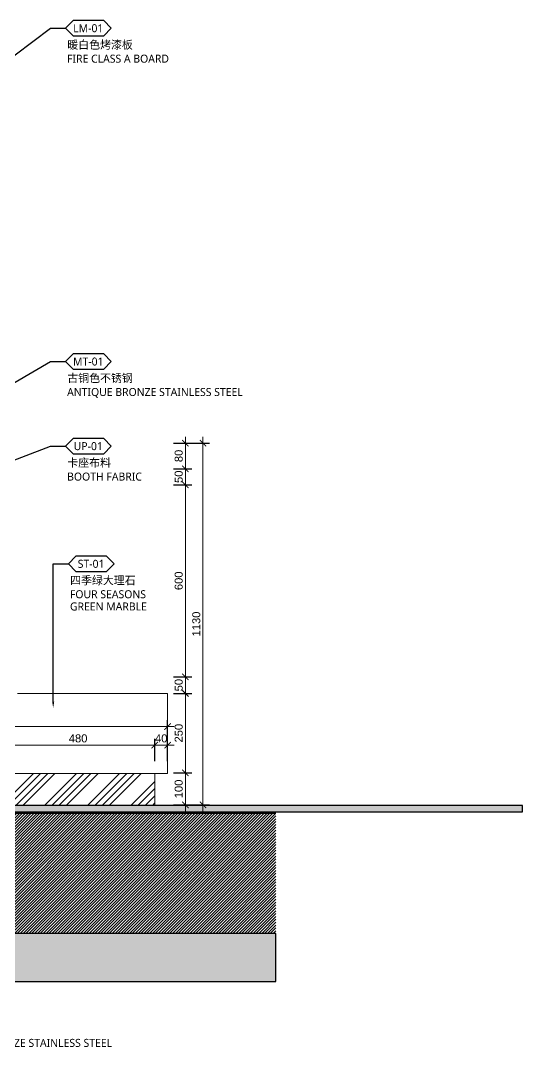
# Model space of a CAD drawing. Header units: millimetres. Extents: x 92928 to 223128, y -11456 to 21098.
# Drawn here: x 207110 to 208677, y 509 to 3722 of the extents above; entities that cross this region are included whole.
import ezdxf
from ezdxf import colors
from ezdxf.entities.mleader import LeaderData, LeaderLine
from ezdxf.enums import TextEntityAlignment as Align
from ezdxf.math import Vec2, Vec3

# ---------------------------------------------------------------- set-up
doc = ezdxf.new("R2010")
doc.units = ezdxf.units.MM
doc.layers.get('Defpoints').update_dxf_attribs({"color": 250})
for name, color, linetype, lineweight in [('_ACM-A-ANNO-DIMS', 2, 'Continuous', 13), ('_ACM-A-ANNO-DIMS @ 10', 2, 'Continuous', 13), ('_ACM-A-DETL-PATT', 8, 'Continuous', 0), ('_ACM-A-DETL-THIN', 2, 'Continuous', 9), ('_ACM-A-ELVE-HACH', 251, 'Continuous', 9)]:
    doc.layers.add(name, color=color, linetype=linetype, lineweight=lineweight)
for name, color, linetype in [('I-DETL-LW01', 1, 'Continuous'), ('I-DETL-LW02', 2, 'Continuous'), ('IA10-16 Floor Detail$0$I-SECT-LW09', 9, 'Continuous'), ('WALL TYPE$0$G-ANNO-NOTE-CH', 7, 'Continuous'), ('WALL TYPE$0$I-SECT-LW03', 3, 'Continuous')]:
    doc.layers.add(name, color=color, linetype=linetype)
doc.styles.add('Arial', font='ARIALUNI.ttf')
doc.styles.add('WALL TYPE$0$Aecom Chinese', font='Microsoft YaHei.ttf')
doc.dimstyles.new('Aec-Arch-M-注释性', dxfattribs={"dimscale": 2, "dimtxt": 2.5, "dimasz": 2, "dimexe": 2, "dimexo": 2, "dimgap": 0.8, "dimtad": 1, "dimdec": 0, "dimrnd": 5, "dimzin": 3, "dimdsep": 46, "dimtxsty": 'Arial', "dimblk": 'WALL TYPE$0$_ArchTick', "dimcen": 2.5, "dimdle": 2, "dimclrd": 256, "dimclrt": 256, "dimazin": 2, "dimtfac": 0.75, "dimtdec": 0, "dimtix": 1, "dimtmove": 2, "dimatfit": 2, "dimfxl": 5, "dimfxlon": 1, "dimtolj": 1, "dimtzin": 0, "dimlwd": -1, "dimarcsym": 0})

# ---------------------------------------------------------------- blocks, each defined once
blk = doc.blocks.new('WALL TYPE$0$_ArchTick')
at = {"color": 0, "linetype": 'ByBlock', "const_width": 0.15}
blk.add_lwpolyline([(-0.5, -0.5), (0.5, 0.5)], dxfattribs=at)
blk = doc.blocks.new('*D635')
at = {"layer": '_ACM-A-ANNO-DIMS', "transparency": 16777216}
blk.add_line((207624.2, 1392.4), (207624.2, 1252.3), dxfattribs=at)
at = {"layer": '_ACM-A-ANNO-DIMS', "color": 0, "lineweight": -2, "transparency": 16777216}
for p, q in [((207586.8, 1372.4), (207644.2, 1372.4)), ((207586.8, 1272.3), (207644.2, 1272.3))]:
    blk.add_line(p, q, dxfattribs=at)
at = {"layer": 'Defpoints', "color": 0, "transparency": 16777216}
for p in [(207566.8, 1372.4), (207566.8, 1272.3), (207624.2, 1272.3)]:
    blk.add_point(p, dxfattribs=at)
at = {"layer": '_ACM-A-ANNO-DIMS', "transparency": 16777216, "xscale": 20, "yscale": 20, "zscale": 20}
for p, rotation in [((207624.2, 1372.4), 90), ((207624.2, 1272.3), 270)]:
    blk.add_blockref('WALL TYPE$0$_ArchTick', p, dxfattribs=dict(at, rotation=rotation))
at = {"layer": '_ACM-A-ANNO-DIMS', "transparency": 16777216, "insert": (207603.4, 1322.3), "char_height": 25, "attachment_point": 5, "rotation": 90, "style": 'Arial'}
blk.add_mtext('\\A1;100', dxfattribs=at)
blk = doc.blocks.new('*D636')
at = {"layer": '_ACM-A-ANNO-DIMS', "transparency": 16777216}
blk.add_line((207624.2, 1640.7), (207624.2, 1352.4), dxfattribs=at)
at = {"layer": '_ACM-A-ANNO-DIMS', "color": 0, "lineweight": -2, "transparency": 16777216}
for p, q in [((207586.8, 1620.7), (207644.2, 1620.7)), ((207586.8, 1372.4), (207644.2, 1372.4))]:
    blk.add_line(p, q, dxfattribs=at)
at = {"layer": 'Defpoints', "color": 0, "transparency": 16777216}
for p in [(207566.8, 1620.7), (207566.8, 1372.4), (207624.2, 1372.4)]:
    blk.add_point(p, dxfattribs=at)
at = {"layer": '_ACM-A-ANNO-DIMS', "transparency": 16777216, "xscale": 20, "yscale": 20, "zscale": 20}
for p, rotation in [((207624.2, 1620.7), 90), ((207624.2, 1372.4), 270)]:
    blk.add_blockref('WALL TYPE$0$_ArchTick', p, dxfattribs=dict(at, rotation=rotation))
at = {"layer": '_ACM-A-ANNO-DIMS', "transparency": 16777216, "insert": (207603.4, 1496.5), "char_height": 25, "attachment_point": 5, "rotation": 90, "style": 'Arial'}
blk.add_mtext('\\A1;250', dxfattribs=at)
blk = doc.blocks.new('*D637')
at = {"layer": '_ACM-A-ANNO-DIMS', "color": 0, "lineweight": -2, "transparency": 16777216}
for p, q in [((207586.8, 1672.3), (207644.2, 1672.3)), ((207586.8, 1620.7), (207644.2, 1620.7))]:
    blk.add_line(p, q, dxfattribs=at)
at = {"layer": '_ACM-A-ANNO-DIMS', "transparency": 16777216}
for p, q in [((207624.2, 1672.3), (207624.2, 1692.3)), ((207624.2, 1672.3), (207624.2, 1620.7)), ((207624.2, 1620.7), (207624.2, 1600.7))]:
    blk.add_line(p, q, dxfattribs=at)
at = {"layer": 'Defpoints', "color": 0, "transparency": 16777216}
for p in [(207566.8, 1672.3), (207566.8, 1620.7), (207624.2, 1620.7)]:
    blk.add_point(p, dxfattribs=at)
at = {"layer": '_ACM-A-ANNO-DIMS', "transparency": 16777216, "xscale": 20, "yscale": 20, "zscale": 20}
for p, rotation in [((207624.2, 1672.3), 270), ((207624.2, 1620.7), 90)]:
    blk.add_blockref('WALL TYPE$0$_ArchTick', p, dxfattribs=dict(at, rotation=rotation))
at = {"layer": '_ACM-A-ANNO-DIMS', "transparency": 16777216, "insert": (207603.4, 1646.5), "char_height": 25, "attachment_point": 5, "rotation": 90, "style": 'Arial'}
blk.add_mtext('\\A1;50', dxfattribs=at)
blk = doc.blocks.new('*D638')
at = {"layer": '_ACM-A-ANNO-DIMS', "transparency": 16777216}
blk.add_line((207624.2, 2292.3), (207624.2, 1652.3), dxfattribs=at)
at = {"layer": '_ACM-A-ANNO-DIMS', "color": 0, "lineweight": -2, "transparency": 16777216}
for p, q in [((207586.8, 2272.3), (207644.2, 2272.3)), ((207586.8, 1672.3), (207644.2, 1672.3))]:
    blk.add_line(p, q, dxfattribs=at)
at = {"layer": 'Defpoints', "color": 0, "transparency": 16777216}
for p in [(207566.8, 2272.3), (207566.8, 1672.3), (207624.2, 1672.3)]:
    blk.add_point(p, dxfattribs=at)
at = {"layer": '_ACM-A-ANNO-DIMS', "transparency": 16777216, "xscale": 20, "yscale": 20, "zscale": 20}
for p, rotation in [((207624.2, 2272.3), 90), ((207624.2, 1672.3), 270)]:
    blk.add_blockref('WALL TYPE$0$_ArchTick', p, dxfattribs=dict(at, rotation=rotation))
at = {"layer": '_ACM-A-ANNO-DIMS', "transparency": 16777216, "insert": (207603.4, 1972.3), "char_height": 25, "attachment_point": 5, "rotation": 90, "style": 'Arial'}
blk.add_mtext('\\A1;600', dxfattribs=at)
blk = doc.blocks.new('*D639')
at = {"layer": '_ACM-A-ANNO-DIMS', "color": 0, "lineweight": -2, "transparency": 16777216}
for p, q in [((207586.8, 2322.3), (207644.2, 2322.3)), ((207586.8, 2272.3), (207644.2, 2272.3))]:
    blk.add_line(p, q, dxfattribs=at)
at = {"layer": '_ACM-A-ANNO-DIMS', "transparency": 16777216}
for p, q in [((207624.2, 2322.3), (207624.2, 2342.3)), ((207624.2, 2322.3), (207624.2, 2272.3)), ((207624.2, 2272.3), (207624.2, 2252.3))]:
    blk.add_line(p, q, dxfattribs=at)
at = {"layer": 'Defpoints', "color": 0, "transparency": 16777216}
for p in [(207566.8, 2322.3), (207566.8, 2272.3), (207624.2, 2272.3)]:
    blk.add_point(p, dxfattribs=at)
at = {"layer": '_ACM-A-ANNO-DIMS', "transparency": 16777216, "xscale": 20, "yscale": 20, "zscale": 20}
for p, rotation in [((207624.2, 2322.3), 270), ((207624.2, 2272.3), 90)]:
    blk.add_blockref('WALL TYPE$0$_ArchTick', p, dxfattribs=dict(at, rotation=rotation))
at = {"layer": '_ACM-A-ANNO-DIMS', "transparency": 16777216, "insert": (207603.4, 2297.3), "char_height": 25, "attachment_point": 5, "rotation": 90, "style": 'Arial'}
blk.add_mtext('\\A1;50', dxfattribs=at)
blk = doc.blocks.new('*D640')
at = {"layer": '_ACM-A-ANNO-DIMS', "transparency": 16777216}
blk.add_line((207624.2, 2422.3), (207624.2, 2302.3), dxfattribs=at)
at = {"layer": '_ACM-A-ANNO-DIMS', "color": 0, "lineweight": -2, "transparency": 16777216}
for p, q in [((207586.8, 2402.3), (207644.2, 2402.3)), ((207586.8, 2322.3), (207644.2, 2322.3))]:
    blk.add_line(p, q, dxfattribs=at)
at = {"layer": 'Defpoints', "color": 0, "transparency": 16777216}
for p in [(207566.8, 2402.3), (207566.8, 2322.3), (207624.2, 2322.3)]:
    blk.add_point(p, dxfattribs=at)
at = {"layer": '_ACM-A-ANNO-DIMS', "transparency": 16777216, "xscale": 20, "yscale": 20, "zscale": 20}
for p, rotation in [((207624.2, 2402.3), 90), ((207624.2, 2322.3), 270)]:
    blk.add_blockref('WALL TYPE$0$_ArchTick', p, dxfattribs=dict(at, rotation=rotation))
at = {"layer": '_ACM-A-ANNO-DIMS', "transparency": 16777216, "insert": (207603.4, 2362.3), "char_height": 25, "attachment_point": 5, "rotation": 90, "style": 'Arial'}
blk.add_mtext('\\A1;80', dxfattribs=at)
blk = doc.blocks.new('*D641')
at = {"layer": '_ACM-A-ANNO-DIMS', "color": 0, "lineweight": -2, "transparency": 16777216}
for p, q in [((207528.8, 1409.2), (207528.8, 1479.2)), ((207568.8, 1409.2), (207568.8, 1479.2))]:
    blk.add_line(p, q, dxfattribs=at)
at = {"layer": '_ACM-A-ANNO-DIMS', "transparency": 16777216}
for p, q in [((207528.8, 1459.2), (207508.8, 1459.2)), ((207568.8, 1459.2), (207528.8, 1459.2)), ((207568.8, 1459.2), (207588.8, 1459.2))]:
    blk.add_line(p, q, dxfattribs=at)
at = {"layer": 'Defpoints', "color": 0, "transparency": 16777216}
for p in [(207528.8, 1459.2), (207528.8, 1370.7), (207568.8, 1370.7)]:
    blk.add_point(p, dxfattribs=at)
at = {"layer": '_ACM-A-ANNO-DIMS', "transparency": 16777216, "xscale": 20, "yscale": 20, "zscale": 20}
blk.add_blockref('WALL TYPE$0$_ArchTick', (207528.8, 1459.2), dxfattribs=at)
at = {"layer": '_ACM-A-ANNO-DIMS', "transparency": 16777216, "xscale": 20, "yscale": 20, "zscale": 20, "rotation": 180}
blk.add_blockref('WALL TYPE$0$_ArchTick', (207568.8, 1459.2), dxfattribs=at)
at = {"layer": '_ACM-A-ANNO-DIMS', "transparency": 16777216, "insert": (207548.8, 1480), "char_height": 25, "attachment_point": 5, "style": 'Arial'}
blk.add_mtext('\\A1;40', dxfattribs=at)
blk = doc.blocks.new('*D642')
at = {"layer": '_ACM-A-ANNO-DIMS', "color": 0, "lineweight": -2, "transparency": 16777216}
for p, q in [((207049.6, 1409.2), (207049.6, 1479.2)), ((207528.8, 1409.2), (207528.8, 1479.2))]:
    blk.add_line(p, q, dxfattribs=at)
at = {"layer": '_ACM-A-ANNO-DIMS', "transparency": 16777216}
blk.add_line((207548.8, 1459.2), (207029.6, 1459.2), dxfattribs=at)
at = {"layer": 'Defpoints', "color": 0, "transparency": 16777216}
for p in [(207049.6, 1459.2), (207049.6, 1370.7), (207528.8, 1370.7)]:
    blk.add_point(p, dxfattribs=at)
at = {"layer": '_ACM-A-ANNO-DIMS', "transparency": 16777216, "xscale": 20, "yscale": 20, "zscale": 20, "rotation": 180}
blk.add_blockref('WALL TYPE$0$_ArchTick', (207049.6, 1459.2), dxfattribs=at)
at = {"layer": '_ACM-A-ANNO-DIMS', "transparency": 16777216, "xscale": 20, "yscale": 20, "zscale": 20}
blk.add_blockref('WALL TYPE$0$_ArchTick', (207528.8, 1459.2), dxfattribs=at)
at = {"layer": '_ACM-A-ANNO-DIMS', "transparency": 16777216, "insert": (207289.2, 1480), "char_height": 25, "attachment_point": 5, "style": 'Arial'}
blk.add_mtext('\\A1;480', dxfattribs=at)
blk = doc.blocks.new('*D645')
at = {"layer": '_ACM-A-ANNO-DIMS', "transparency": 16777216}
blk.add_line((207588.8, 1517), (205739.9, 1517), dxfattribs=at)
at = {"layer": '_ACM-A-ANNO-DIMS', "color": 0, "lineweight": -2, "transparency": 16777216}
for p, q in [((205759.9, 1467), (205759.9, 1537)), ((207568.8, 1467), (207568.8, 1537))]:
    blk.add_line(p, q, dxfattribs=at)
at = {"layer": 'Defpoints', "color": 0, "transparency": 16777216}
for p in [(205759.9, 1517), (205759.9, 1370.7), (207568.8, 1375.5)]:
    blk.add_point(p, dxfattribs=at)
at = {"layer": '_ACM-A-ANNO-DIMS', "transparency": 16777216, "xscale": 20, "yscale": 20, "zscale": 20, "rotation": 180}
blk.add_blockref('WALL TYPE$0$_ArchTick', (205759.9, 1517), dxfattribs=at)
at = {"layer": '_ACM-A-ANNO-DIMS', "transparency": 16777216, "xscale": 20, "yscale": 20, "zscale": 20}
blk.add_blockref('WALL TYPE$0$_ArchTick', (207568.8, 1517), dxfattribs=at)
at = {"layer": '_ACM-A-ANNO-DIMS', "transparency": 16777216, "insert": (206664.4, 1537.8), "char_height": 25, "attachment_point": 5, "style": 'Arial'}
blk.add_mtext('\\A1;1810', dxfattribs=at)
blk = doc.blocks.new('*D657')
at = {"layer": '_ACM-A-ANNO-DIMS', "transparency": 16777216}
blk.add_line((207679.2, 2422.3), (207679.2, 1252.3), dxfattribs=at)
at = {"layer": '_ACM-A-ANNO-DIMS', "color": 0, "lineweight": -2, "transparency": 16777216}
for p, q in [((207629.2, 2402.3), (207699.2, 2402.3)), ((207629.2, 1272.3), (207699.2, 1272.3))]:
    blk.add_line(p, q, dxfattribs=at)
at = {"layer": 'Defpoints', "color": 0, "transparency": 16777216}
for p in [(207566.8, 2402.3), (207566.8, 1272.3), (207679.2, 1272.3)]:
    blk.add_point(p, dxfattribs=at)
at = {"layer": '_ACM-A-ANNO-DIMS', "transparency": 16777216, "xscale": 20, "yscale": 20, "zscale": 20}
for p, rotation in [((207679.2, 2402.3), 90), ((207679.2, 1272.3), 270)]:
    blk.add_blockref('WALL TYPE$0$_ArchTick', p, dxfattribs=dict(at, rotation=rotation))
at = {"layer": '_ACM-A-ANNO-DIMS', "transparency": 16777216, "insert": (207658.4, 1837.3), "char_height": 25, "attachment_point": 5, "rotation": 90, "style": 'Arial'}
blk.add_mtext('\\A1;1130', dxfattribs=at)
blk = doc.blocks.new('WHA12202707')
at = {"transparency": 16777216}
for p, q in [((2.38, 2.38), (0, 0)), ((2.38, -2.38), (0, 0)), ((11.91, 2.38), (2.38, 2.38)), ((11.91, 2.38), (14.29, 0)), ((11.91, -2.38), (14.29, 0)), ((2.38, -2.38), (11.91, -2.38))]:
    blk.add_line(p, q, dxfattribs=at)
at = {"transparency": 16777216, "style": 'WALL TYPE$0$Aecom Chinese'}
blk.add_attdef('英文2', (0.49, -14.58), '', height=2.5, dxfattribs=at)
at = {"layer": 'WALL TYPE$0$G-ANNO-NOTE-CH', "transparency": 16777216, "style": 'WALL TYPE$0$Aecom Chinese'}
blk.add_attdef('编号', text='', height=2.5, dxfattribs=at).set_placement((7.1, 0), align=Align.MIDDLE)
for tag, p in [('中文', (0.54, -5.18)), ('英文', (0.49, -9.51))]:
    blk.add_attdef(tag, text='', height=2.5, dxfattribs=at).set_placement(p, align=Align.MIDDLE_LEFT)

msp = doc.modelspace()

# ---------------------------------------------------------------- hatches: boundary and pattern name
h = msp.add_hatch()
h.set_pattern_fill('0-钢筋混凝土001-DOM', color=250, scale=15, pattern_type=2)
h.set_pattern_definition([(45, (16997, 2690), (-53.03301, 53.03301), []), (50, (16997, 2690), (107.589027, -9.41282), [11.25, -123.75]), (355, (16997, 2690), (-20.8127, 112.82882), [9, -99]), (100.4514, (17005.96, 2689.22), (86.77641, 103.41593), [9.56103, -105.171317]), (46.1842, (16997, 2720), (160.08616, -24.82785), [16.875, -185.625]), (96.6356, (17010.34, 2717.93), (140.1994, 146.11768), [14.34154, -157.75695]), (351.1842, (16997, 2720), (140.19929, 146.11779), [13.5, -148.5]), (21, (17012, 2712.5), (89.536058, -60.392834), [11.25, -123.75]), (326, (17012, 2712.5), (36.4973, 108.772507), [9, -99]), (71.4514, (17019.46, 2707.47), (126.033394, 48.379575), [9.56103, -105.171317]), (37.5, (16997, 2690), (1.823978, 49.934078), [0.75, -97.8, 0.75, -100.5, 0.75, -99.375]), (7.5, (16997, 2690), (39.46043, 59.161757), [0.75, -57.3, 0.75, -95.55, 0.75, -37.875]), (327.5, (16963.55, 2690), (80.0733654, -3.383231), [0.75, -37.5, 0.75, -117, 0.75, -155.25]), (317.5, (16948.55, 2690), (87.477925, 15.015747), [0.75, -48.75, 0.75, -77.7, 0.75, -110.25])])
h.paths.add_polyline_path([(203987.8, 870.7), (203987.8, 720.7), (207906.9, 720.7), (207906.9, 870.7)])
at = {"layer": '_ACM-A-DETL-PATT'}
h = msp.add_hatch(dxfattribs=at)
h.set_pattern_fill('ANSI31', color=256, scale=2)
h.set_pattern_definition([(45, (205419.9216, 870.7263), (-4.490128, 4.490128), [])])
h.paths.add_polyline_path([(207906.9, 1245.7), (205419.9, 1245.7), (205419.9, 870.7), (207906.9, 870.7)])
at = {"layer": '_ACM-A-ELVE-HACH'}
h = msp.add_hatch(dxfattribs=at)
h.set_pattern_fill('ANSI34', color=256, scale=5, style=0)
h.set_pattern_definition([(45, (207049.6, 1270.73), (-67.352, 67.352), []), (45, (207072.055, 1270.73), (-67.352, 67.352), []), (45, (207094.51, 1270.73), (-67.352, 67.352), []), (45, (207116.96, 1270.73), (-67.352, 67.352), [])])
h.paths.add_polyline_path([(207049.6, 1370.7), (207049.6, 1270.7), (207528.8, 1270.7), (207528.8, 1370.7)])
at = {"layer": 'IA10-16 Floor Detail$0$I-SECT-LW09'}
h = msp.add_hatch(dxfattribs=at)
h.set_pattern_fill('DOLMIT', color=8)
h.set_pattern_definition([(0, (206359.0034, 1250.7263), (0, 6.35), []), (45, (206359.003, 1250.726), (-12.69999, 12.69999), [8.98026, -17.96051])])
h.paths.add_polyline_path([(208676.9, 1250.7), (208676.9, 1270.7), (206304.9, 1270.7), (206304.9, 1250.7)])

# ---------------------------------------------------------------- linework, layer by layer
at = {"layer": '_ACM-A-DETL-THIN'}
msp.add_lwpolyline([(207099.6, 1620.7), (207566.8, 1620.7, -0.414214), (207568.8, 1618.7), (207568.8, 1372.7, -0.414214), (207566.8, 1370.7), (207528.8, 1370.7), (207528.8, 1270.7)], format="xyb", dxfattribs=at)
at = {"layer": '_ACM-A-DETL-THIN', "color": 8}
msp.add_lwpolyline([(207528.8, 1370.7), (207049.6, 1370.7)], dxfattribs=at)
at = {"layer": 'I-DETL-LW01'}
msp.add_lwpolyline([(207906.9, 1245.7), (205419.9, 1245.7)], dxfattribs=at)
at = {"layer": 'I-DETL-LW02'}
msp.add_lwpolyline([(208676.9, 1270.7), (206304.9, 1270.7), (206304.9, 1250.7), (208676.9, 1250.7)], close=True, dxfattribs=at)
at = {"layer": 'WALL TYPE$0$I-SECT-LW03'}
msp.add_lwpolyline([(207906.9, 720.7), (207906.9, 870.7), (203987.8, 870.7), (203987.8, 720.7)], close=True, dxfattribs=at)

# ---------------------------------------------------------------- dimensions: what is measured, and where the dimension line sits
at = {"layer": '_ACM-A-ANNO-DIMS @ 10'}
for base, p1, p2, picture, middle in [((207624.2, 2322.3), (207566.8, 2402.3), (207566.8, 2322.3), '*D640', (207603.4, 2362.3)), ((207679.2, 1272.3), (207566.8, 2402.3), (207566.8, 1272.3), '*D657', (207658.4, 1837.3)), ((207624.2, 2272.3), (207566.8, 2322.3), (207566.8, 2272.3), '*D639', (207603.4, 2297.3)), ((207624.2, 1672.3), (207566.8, 2272.3), (207566.8, 1672.3), '*D638', (207603.4, 1972.3)), ((207624.2, 1620.7), (207566.8, 1672.3), (207566.8, 1620.7), '*D637', (207603.4, 1646.5)), ((207624.2, 1372.4), (207566.8, 1620.7), (207566.8, 1372.4), '*D636', (207603.4, 1496.5)), ((207624.2, 1272.3), (207566.8, 1372.4), (207566.8, 1272.3), '*D635', (207603.4, 1322.3))]:
    dim = msp.add_linear_dim(base=base, p1=p1, p2=p2, angle=90, dimstyle='Aec-Arch-M-注释性', override={"dimscale": 10, "dimzin": 8, "dimtix": 1, "dimtofl": 1, "dimtmove": 2, "dimatfit": 2}, dxfattribs=at)
    dim.commit()
    dim.dimension.update_dxf_attribs({"geometry": picture, "text_midpoint": middle})
for base, p1, p2, picture, middle in [((205759.9, 1517), (207568.8, 1375.5), (205759.9, 1370.7), '*D645', (206664.4, 1537.8)), ((207049.6, 1459.2), (207528.8, 1370.7), (207049.6, 1370.7), '*D642', (207289.2, 1480)), ((207528.8, 1459.2), (207568.8, 1370.7), (207528.8, 1370.7), '*D641', (207548.8, 1480))]:
    dim = msp.add_linear_dim(base=base, p1=p1, p2=p2, dimstyle='Aec-Arch-M-注释性', override={"dimscale": 10, "dimzin": 8, "dimtix": 1, "dimtofl": 1, "dimtmove": 2, "dimatfit": 2}, dxfattribs=at)
    dim.commit()
    dim.dimension.update_dxf_attribs({"geometry": picture, "text_midpoint": middle})

# ---------------------------------------------------------------- leaders
ml = msp.add_multileader_block('Standard', dxfattribs=at)
ml.set_content('WHA12202707', color=256, scale=10)
ml.set_attribute('编号', 'LM-01', width=0)
ml.set_attribute('中文', '暖白色烤漆板', width=0)
ml.set_attribute('英文', 'FIRE CLASS A BOARD', width=0)
ml.set_attribute('英文2', '', width=0)
ml.set_leader_properties(color=2)
ml.build(insert=Vec2(0, 0))
ml.multileader.update_dxf_attribs({"text_right_attachment_type": 6, "dogleg_length": 0.36, "arrow_head_size": 20, "scale": 10})
ctx = ml.context
ctx.base_point, ctx.scale, ctx.char_height, ctx.arrow_head_size, ctx.landing_gap_size, ctx.plane_origin = Vec3(207250, 3698.2), 10, 750, 20, 0.9, Vec3(209710.9, 816.6)
ctx.right_attachment = 6
notes = []
notes.append((ctx, [(0, (1, 1, 0), (207202.6, 3698.2), (1, 0), 47.4, [(2, [(206634.8, 3271.9)], 0, [])])]))
ctx.block.insert = Vec3(207250, 3698.2)
ml = msp.add_multileader_block('Standard', dxfattribs=at)
ml.set_content('WHA12202707', color=256, scale=10)
ml.set_attribute('编号', 'MT-01', width=0)
ml.set_attribute('中文', '古铜色不锈钢', width=0)
ml.set_attribute('英文', 'ANTIQUE BRONZE STAINLESS STEEL', width=0)
ml.set_attribute('英文2', '', width=0)
ml.set_leader_properties(color=2)
ml.build(insert=Vec2(0, 0))
ml.multileader.update_dxf_attribs({"text_right_attachment_type": 6, "dogleg_length": 0.36, "arrow_head_size": 20, "scale": 10})
ctx = ml.context
ctx.base_point, ctx.scale, ctx.char_height, ctx.arrow_head_size, ctx.landing_gap_size, ctx.plane_origin = Vec3(207250, 2657.1), 10, 750, 20, 0.9, Vec3(209710.9, -2234.1)
ctx.right_attachment = 6
notes.append((ctx, [(0, (1, 1, 0), (207202.6, 2657.1), (1, 0), 47.4, [(1, [(206737.1, 2385.7)], 0, [])])]))
ctx.block.insert = Vec3(207250, 2657.1)
ml = msp.add_multileader_block('Standard', dxfattribs=at)
ml.set_content('WHA12202707', color=256, scale=10)
ml.set_attribute('编号', 'UP-01', width=0)
ml.set_attribute('中文', '卡座布料', width=0)
ml.set_attribute('英文', 'BOOTH FABRIC', width=0)
ml.set_attribute('英文2', '', width=0)
ml.set_leader_properties(color=2)
ml.build(insert=Vec2(0, 0))
ml.multileader.update_dxf_attribs({"text_right_attachment_type": 6, "dogleg_length": 0.36, "arrow_head_size": 20, "scale": 10})
ctx = ml.context
ctx.base_point, ctx.scale, ctx.char_height, ctx.arrow_head_size, ctx.landing_gap_size, ctx.plane_origin = Vec3(207250, 2392.9), 10, 750, 20, 0.9, Vec3(209710.9, -2498.3)
ctx.right_attachment = 6
notes.append((ctx, [(0, (1, 1, 0), (207202.6, 2392.9), (1, 0), 47.4, [(1, [(206675.5, 2190.2)], 0, [])])]))
ctx.block.insert = Vec3(207250, 2392.9)
ml = msp.add_multileader_block('Standard', dxfattribs=at)
ml.set_content('WHA12202707', color=256, scale=10)
ml.set_attribute('编号', 'ST-01', width=0)
ml.set_attribute('中文', '四季绿大理石', width=0)
ml.set_attribute('英文', 'FOUR SEASONS ', width=0)
ml.set_attribute('英文2', 'GREEN MARBLE', width=0)
ml.set_leader_properties(color=2)
ml.build(insert=Vec2(0, 0))
ml.multileader.update_dxf_attribs({"text_right_attachment_type": 6, "dogleg_length": 0.36, "arrow_head_size": 20, "scale": 10})
ctx = ml.context
ctx.base_point, ctx.scale, ctx.char_height, ctx.arrow_head_size, ctx.landing_gap_size, ctx.plane_origin = Vec3(207258.8, 2025.4), 10, 750, 20, 0.9, Vec3(209048.8, 895.2)
ctx.right_attachment = 6
notes.append((ctx, [(0, (1, 1, 0), (207211.4, 2025.4), (1, 0), 47.4, [(0, [(207211.4, 1575.2)], 0, [])])]))
ctx.block.insert = Vec3(207258.8, 2025.4)
ml = msp.add_multileader_block('Standard', dxfattribs=at)
ml.set_content('WHA12202707', color=256, scale=10)
ml.set_attribute('编号', 'MT-01', width=0)
ml.set_attribute('中文', '古铜色不锈钢', width=0)
ml.set_attribute('英文', 'ANTIQUE BRONZE STAINLESS STEEL', width=0)
ml.set_attribute('英文2', '', width=0)
ml.set_leader_properties(color=2)
ml.build(insert=Vec2(0, 0))
ml.multileader.update_dxf_attribs({"text_right_attachment_type": 6, "dogleg_length": 0.36, "arrow_head_size": 20, "scale": 10})
ctx = ml.context
ctx.base_point, ctx.scale, ctx.char_height, ctx.arrow_head_size, ctx.landing_gap_size, ctx.plane_origin = Vec3(206841.9, 624.1), 10, 750, 20, 0.9, Vec3(209303.1, -4400)
ctx.right_attachment = 6
notes.append((ctx, [(0, (1, 1, 0), (206794.5, 624.1), (1, 0), 47.4, [(1, [(206794.5, 1308.9)], 0, [])])]))
ctx.block.insert = Vec3(206841.9, 624.1)
for ctx, leaders in notes:
    for number, flags, end, landing, length, lines in leaders:
        leader = LeaderData()
        leader.index, (leader.has_last_leader_line, leader.has_dogleg_vector, leader.attachment_direction) = number, flags
        leader.last_leader_point, leader.dogleg_vector, leader.dogleg_length = Vec3(end), Vec3(landing), length
        for number, points, colour, breaks in lines:
            line = LeaderLine()
            line.index, line.vertices, line.color, line.breaks = number, Vec3.list(points), colors.encode_raw_color(colour), breaks
            leader.lines.append(line)
        ctx.leaders.append(leader)

doc.saveas('drawing.dxf')
